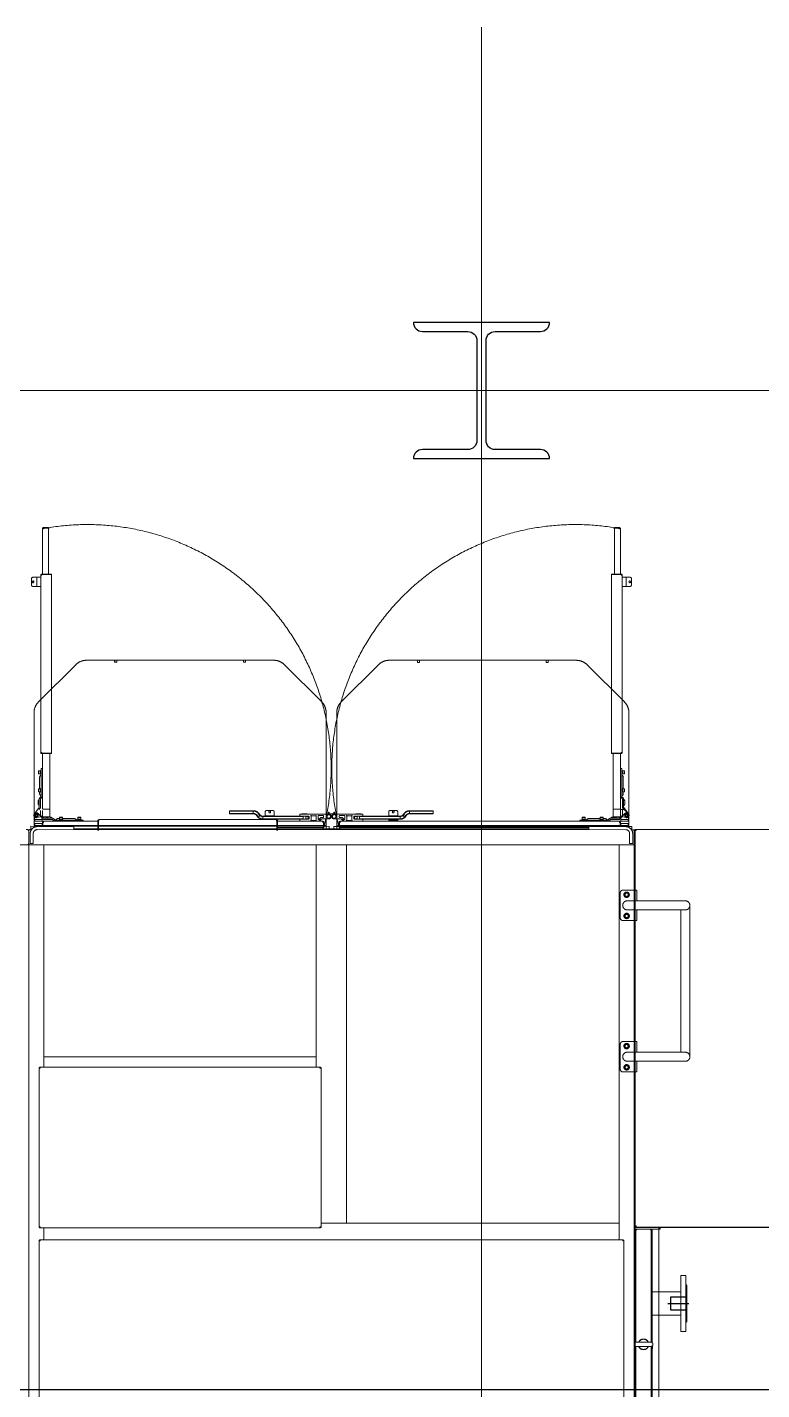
# Model space of a CAD drawing. Extents: x -681219 to -550379, y -242630 to -158199.
# Drawn here: x -576969 to -574543, y -207717 to -203217 of the extents above; entities that cross this region are included whole.
import ezdxf
from ezdxf.lldxf.tags import DXFTag

# ---------------------------------------------------------------- set-up
doc = ezdxf.new("R2010")
doc.units = 0
doc.header["$LTSCALE"] = 1000
doc.linetypes.add('DASHED2', pattern=[9.525, 6.35, -3.175])
doc.layers.get('0').update_dxf_attribs({"linetype": 'CONTINUOUS'})
for name, color, linetype in [('center', 253, 'CENTER2'), ('GY_Bj_Hatch', 9, 'CONTINUOUS'), ('interface', 251, 'DASHED2')]:
    doc.layers.add(name, color=color, linetype=linetype)
for name, color, linetype, lineweight in [('famsun', 7, 'CONTINUOUS', 0), ('future', 4, 'DASHED2', 0), ('轴网_轴线', 1, 'CENTER2', 0)]:
    doc.layers.add(name, color=color, linetype=linetype, lineweight=lineweight)
tags = doc.linetypes.add('CENTER2', pattern=[28.575, 19.05, -3.175, 3.175, -3.175]).pattern_tags.tags
tags[10:11] = [DXFTag(74, 4), DXFTag(75, 0), DXFTag(340, '0'), DXFTag(46, 0.0), DXFTag(50, 0.0), DXFTag(44, 0.0), DXFTag(45, 0.0)]
tags[8:9] = [DXFTag(74, 4), DXFTag(75, 0), DXFTag(340, '0'), DXFTag(46, 0.0), DXFTag(50, 0.0), DXFTag(44, 0.0), DXFTag(45, 0.0)]
tags[6:7] = [DXFTag(74, 4), DXFTag(75, 0), DXFTag(340, '0'), DXFTag(46, 0.0), DXFTag(50, 0.0), DXFTag(44, 0.0), DXFTag(45, 0.0)]
tags[4:5] = [DXFTag(74, 4), DXFTag(75, 0), DXFTag(340, '0'), DXFTag(46, 0.0), DXFTag(50, 0.0), DXFTag(44, 0.0), DXFTag(45, 0.0)]

# ---------------------------------------------------------------- blocks, each defined once
blk = doc.blocks.new('轴网8FA15DC97FB90233')
at = {"layer": 'GY_Bj_Hatch', "color": 255}
blk.add_lwpolyline([(19775, 22725), (20225, 22725, -0.414214), (20195, 22695), (20045, 22695, 0.414214), (20015, 22665), (20015, 22335, 0.414214), (20045, 22305), (20195, 22305, -0.414214), (20225, 22275), (19775, 22275, -0.414214), (19805, 22305), (19955, 22305, 0.414214), (19985, 22335), (19985, 22665, 0.414214), (19955, 22695), (19805, 22695, -0.414214)], format="xyb", close=True, dxfattribs=at)
at = {"layer": '轴网_轴线'}
for p, q in [((20000, -1200), (20000, 23700)), ((-1200, 22500), (44200, 22500))]:
    blk.add_line(p, q, dxfattribs=at)
blk = doc.blocks.new('GZDH002B0002XY_A_GZDH2200×2-8_V_1', base_point=(8943.5, 57016.5))
at = {"color": 0, "linetype": 'ByBlock', "lineweight": -2}
for p, q in [((15930, 59288), (16052.7, 59410.7)), ((16088.6, 59425.5), (16181.4, 59425.5)), ((16181.4, 59418.8), (16181.4, 59425.5)), ((16188.5, 59418.8), (16181.4, 59418.8)), ((16188.1, 59425.5), (16181.8, 59425.5)), ((16181.8, 59425.5), (16181.8, 59418.8)), ((16188.1, 59425.5), (16188.1, 59418.8)), ((16188.5, 59425.5), (16188.5, 59418.8)), ((16188.5, 59425.5), (16606.8, 59425.5)), ((16606.8, 59418.8), (16606.8, 59425.5)), ((16613.9, 59418.8), (16606.8, 59418.8)), ((16607.2, 59425.5), (16607.2, 59418.8)), ((16613.6, 59425.5), (16607.2, 59425.5)), ((16613.6, 59425.5), (16613.6, 59418.8)), ((16613.9, 59425.5), (16706.7, 59425.5)), ((16613.9, 59425.5), (16613.9, 59418.8)), ((16742.6, 59410.6), (16865.3, 59288)), ((16930, 59288), (17052.7, 59410.6)), ((17088.6, 59425.5), (17181.4, 59425.5)), ((17181.4, 59418.7), (17181.4, 59425.5)), ((17188.5, 59418.7), (17181.4, 59418.7)), ((17188.1, 59425.5), (17181.8, 59425.5)), ((17181.8, 59425.5), (17181.8, 59418.7)), ((17188.1, 59425.5), (17188.1, 59418.7)), ((17188.5, 59425.5), (17188.5, 59418.7)), ((17188.5, 59425.5), (17606.8, 59425.4)), ((17606.8, 59418.7), (17606.8, 59425.4)), ((17613.9, 59418.7), (17606.8, 59418.7)), ((17607.2, 59425.4), (17607.2, 59418.7)), ((17613.6, 59425.4), (17607.2, 59425.4)), ((17613.6, 59425.4), (17613.6, 59418.7)), ((17613.9, 59425.4), (17706.7, 59425.4)), ((17613.9, 59425.4), (17613.9, 59418.7)), ((17742.6, 59410.5), (17865.3, 59287.9)), ((15915.1, 58879.4), (15915.1, 59252.1)), ((16880.1, 59252), (16880.1, 58879.4)), ((16915.1, 58879.4), (16915.1, 59252)), ((17880.1, 59252), (17880.1, 58879.3)), ((15917.6, 58899.6), (15914.8, 58911.8)), ((15920.9, 58916.6), (15919.1, 58913.6)), ((15919.1, 58913.6), (15920.9, 58910.6)), ((15924.3, 58916.6), (15920.9, 58916.6)), ((15926.1, 58913.6), (15924.3, 58916.6)), ((15924.3, 58910.6), (15926.1, 58913.6)), ((15948.1, 58904), (15927.5, 58919.9)), ((15928.3, 58919.2), (15938.8, 58908.5)), ((16562.1, 58928.6), (16561.1, 58927.6)), ((16639.5, 58927.6), (16561.1, 58927.6)), ((16561.1, 58919.6), (16561.1, 58927.6)), ((16562.1, 58918.6), (16561.1, 58919.6)), ((16561.1, 58919.6), (16639.5, 58919.6)), ((16562.1, 58928.6), (16639.5, 58928.6)), ((16639.5, 58918.6), (16562.1, 58918.6)), ((16639.5, 58919.6), (16639.5, 58927.6)), ((16651.6, 58912.6), (16650.8, 58912.1)), ((16655.1, 58906.7), (16650.8, 58912.1)), ((16651.6, 58912.6), (16658.6, 58916.6)), ((16651.6, 58912.6), (16655.8, 58907.4)), ((16661.2, 58913.3), (16655.8, 58907.4)), ((16661.2, 58913.3), (16658.6, 58916.6)), ((16659.4, 58917.1), (16661.9, 58914)), ((16678.6, 58910.6), (16678.6, 58924.6)), ((16708.6, 58911.6), (16678.6, 58911.6)), ((16703.6, 58929.6), (16683.6, 58929.6)), ((16708.6, 58910.6), (16708.6, 58924.6)), ((16793.6, 58911.6), (16793.6, 58917.1)), ((16794.1, 58917.6), (16888.6, 58917.6)), ((16799.7, 58918.6), (16799.7, 58918.1)), ((16817.6, 58918.6), (16799.7, 58918.6)), ((16799.7, 58918.1), (16800.2, 58917.6)), ((16817.6, 58918.1), (16799.7, 58918.1)), ((16817, 58917.6), (16817.6, 58918.1)), ((16817.6, 58918.1), (16817.6, 58918.6)), ((16829.6, 58912.6), (16829.6, 58911.6)), ((16831.1, 58913.1), (16830.1, 58913.1)), ((16830.6, 58912.1), (16846.6, 58912.1)), ((16830.6, 58896.1), (16830.6, 58912.1)), ((16847.1, 58913.1), (16846.1, 58913.1)), ((16846.6, 58912.1), (16846.6, 58896.1)), ((16847.6, 58911.6), (16847.6, 58912.6)), ((16853.6, 58911.6), (16853.6, 58900.1)), ((16870.6, 58912.6), (16854.6, 58912.6)), ((16871.6, 58907.6), (16871.6, 58911.6)), ((16910.6, 58918.1), (16884.6, 58918.1)), ((16887.5, 58919.6), (16887.5, 58922.6)), ((16887.5, 58918.1), (16887.5, 58919.5)), ((16889.7, 58919.6), (16889.7, 58922.6)), ((16889.7, 58919.5), (16889.7, 58919.6)), ((16889.7, 58919.5), (16889.7, 58918.1)), ((16905.5, 58919.6), (16905.5, 58922.6)), ((16905.5, 58919.6), (16905.5, 58919.5)), ((16905.5, 58918.1), (16905.5, 58919.5)), ((16906.6, 58917.6), (17001.1, 58917.6)), ((16907.7, 58919.6), (16907.7, 58922.6)), ((16907.7, 58919.5), (16907.7, 58919.6)), ((16907.7, 58919.5), (16907.7, 58918.1)), ((16923.6, 58911.6), (16923.6, 58907.6)), ((16940.6, 58912.6), (16924.6, 58912.6)), ((16941.6, 58900.1), (16941.6, 58911.6)), ((16947.6, 58911.6), (16947.6, 58912.6)), ((16948.1, 58913.1), (16949.1, 58913.1)), ((16964.6, 58912.1), (16948.6, 58912.1)), ((16948.6, 58912.1), (16948.6, 58896.1)), ((16964.1, 58913.1), (16965.1, 58913.1)), ((16964.6, 58896.1), (16964.6, 58912.1)), ((16965.6, 58912.6), (16965.6, 58911.6)), ((16995.6, 58918.6), (16977.7, 58918.6)), ((16977.7, 58918.6), (16977.7, 58918.1)), ((16977.7, 58918.1), (16978.2, 58917.6)), ((16995.6, 58918.1), (16977.7, 58918.1)), ((16995, 58917.6), (16995.6, 58918.1)), ((16995.6, 58918.1), (16995.6, 58918.6)), ((17001.6, 58917.1), (17001.6, 58911.6)), ((17086.6, 58910.6), (17086.6, 58924.6)), ((17116.6, 58911.6), (17086.6, 58911.6)), ((17111.6, 58929.6), (17091.6, 58929.6)), ((17116.6, 58910.6), (17116.6, 58924.6)), ((17133.3, 58914), (17135.8, 58917.1)), ((17133.3, 58914), (17134, 58913.3)), ((17136.7, 58916.6), (17134, 58913.3)), ((17134, 58913.3), (17139.4, 58907.4)), ((17143.6, 58912.6), (17136.7, 58916.6)), ((17139.4, 58907.4), (17143.6, 58912.6)), ((17144.5, 58912.1), (17140.1, 58906.7)), ((17144.5, 58912.1), (17143.6, 58912.6)), ((17155.7, 58928.6), (17233.1, 58928.6)), ((17155.7, 58919.6), (17155.7, 58927.6)), ((17234.1, 58927.6), (17155.7, 58927.6)), ((17155.7, 58919.6), (17234.1, 58919.6)), ((17233.1, 58918.6), (17155.7, 58918.6)), ((17233.1, 58928.6), (17234.1, 58927.6)), ((17233.1, 58918.6), (17234.1, 58919.6)), ((17234.1, 58927.6), (17234.1, 58919.6)), ((17847.2, 58904), (17867.7, 58919.9)), ((17866.9, 58919.2), (17856.5, 58908.5)), ((17869.1, 58913.6), (17870.9, 58916.6)), ((17869.1, 58913.6), (17870.9, 58910.6)), ((17870.9, 58916.6), (17874.3, 58916.6)), ((17876.1, 58913.6), (17874.3, 58916.6)), ((17876.1, 58913.6), (17874.3, 58910.6)), ((17877.6, 58899.6), (17880.4, 58911.8)), ((15905.1, 58877.1), (16890.1, 58877)), ((15905.1, 58877.1), (15905.1, 58869.1)), ((15905.1, 58869.1), (15909.1, 58869.1)), ((16880.1, 58879.4), (15915.1, 58879.4)), ((15917.6, 58899.6), (15941.6, 58899.6)), ((15917.6, 58893.6), (15917.6, 58899.6)), ((15941.6, 58893.6), (15917.6, 58893.6)), ((15917.6, 58886.1), (15941.6, 58886.1)), ((15917.6, 58874.6), (15917.6, 58886.1)), ((15920.9, 58910.6), (15924.3, 58910.6)), ((15925.6, 58876.1), (16047.1, 58876.1)), ((15945.6, 58900.8), (15941.2, 58904.2)), ((15941.6, 58901.5), (15941.6, 58893.6)), ((15941.6, 58886.1), (15941.6, 58876.1)), ((15942.6, 58876.1), (15942.6, 58890.1)), ((15942.6, 58890.1), (15944.1, 58890.1)), ((15944.1, 58890.1), (15944.1, 58876.1)), ((15946.1, 58890.1), (15944.1, 58890.1)), ((15944.1, 58890.1), (15944.1, 58876.1)), ((15946.1, 58893.6), (16126.1, 58893.6)), ((15946.1, 58890.1), (15946.1, 58893.6)), ((15976.1, 58903.6), (15949.3, 58903.6)), ((15976.1, 58899.6), (15949.3, 58899.6)), ((15981.2, 58895.3), (15977.5, 58899)), ((15984, 58898.2), (15980.4, 58901.8)), ((16077.6, 58897.6), (15985.4, 58897.6)), ((15999.7, 58902.6), (15994.3, 58902.6)), ((16010.7, 58899.2), (15998.7, 58899.2)), ((15998.7, 58899.2), (15998.7, 58897.6)), ((16000.8, 58906.8), (15999.7, 58906.2)), ((16009.7, 58906.2), (15999.7, 58906.2)), ((15999.7, 58906.2), (15999.7, 58900.8)), ((16009.7, 58900.8), (15999.7, 58900.8)), ((16000.1, 58900.8), (16000.1, 58900.6)), ((16008.7, 58906.8), (16000.8, 58906.8)), ((16009.7, 58906.2), (16008.7, 58906.8)), ((16009.4, 58899.2), (16009.4, 58900.8)), ((16009.7, 58900.8), (16009.7, 58906.2)), ((16047.6, 58902.6), (16009.7, 58902.6)), ((16010.7, 58897.6), (16010.7, 58899.2)), ((16047.1, 58866.1), (16047.1, 58876.1)), ((16047.1, 58869.1), (17748.1, 58869)), ((16058.7, 58899.2), (16058.7, 58897.6)), ((16070.7, 58899.2), (16058.7, 58899.2)), ((16060.8, 58906.8), (16059.7, 58906.2)), ((16069.7, 58906.2), (16059.7, 58906.2)), ((16059.7, 58906.2), (16059.7, 58900.8)), ((16069.7, 58900.8), (16059.7, 58900.8)), ((16060.1, 58900.8), (16060.1, 58900.6)), ((16068.7, 58906.8), (16060.8, 58906.8)), ((16069.7, 58906.2), (16068.7, 58906.8)), ((16069.4, 58899.2), (16069.4, 58900.8)), ((16069.7, 58900.8), (16069.7, 58906.2)), ((16070.7, 58897.6), (16070.7, 58899.2)), ((16077.6, 58897.6), (16077.6, 58893.6)), ((16126.1, 58895.6), (16127.6, 58895.6)), ((16126.1, 58863.1), (16126.1, 58895.6)), ((16126.1, 58863.1), (16126.1, 58895.6)), ((16126.1, 58895.6), (16127.6, 58895.6)), ((16127.6, 58895.6), (16127.6, 58863.1)), ((16127.6, 58863.1), (16127.6, 58895.6)), ((16127.6, 58863.1), (16127.6, 58895.6)), ((16129.6, 58895.6), (16127.6, 58895.6)), ((16129.6, 58895.6), (16127.6, 58895.6)), ((16127.6, 58863.1), (16127.6, 58895.6)), ((16127.6, 58863.1), (16127.6, 58895.6)), ((16127.6, 58893.6), (16127.6, 58893.6)), ((16715.6, 58899.1), (16129.6, 58899.1)), ((16715.6, 58899), (16129.6, 58899.1)), ((16129.6, 58895.6), (16129.6, 58899.1)), ((16129.6, 58895.6), (16129.6, 58899.1)), ((16655.8, 58907.4), (16655.1, 58906.7)), ((16670.7, 58909.6), (16670.7, 58910.6)), ((16670.7, 58910.6), (16804.6, 58910.6)), ((16670.7, 58909.6), (16670.7, 58901.6)), ((16804.6, 58909.6), (16670.7, 58909.6)), ((16670.7, 58901.6), (16804.6, 58901.6)), ((16670.7, 58901.6), (16670.7, 58900.6)), ((16821.6, 58900.6), (16670.7, 58900.6)), ((16678.6, 58899.1), (16678.6, 58900.6)), ((16708.6, 58899.1), (16708.6, 58900.6)), ((16715.6, 58895.6), (16715.6, 58899.1)), ((16715.6, 58897.5), (16715.6, 58899)), ((16715.6, 58895.5), (16715.6, 58899)), ((16715.6, 58897.5), (16715.6, 58895.5)), ((16717.6, 58895.6), (16715.6, 58895.6)), ((16717.6, 58895.5), (16715.6, 58895.5)), ((16717.6, 58863.1), (16717.6, 58895.6)), ((16719.1, 58895.6), (16717.6, 58895.6)), ((16717.6, 58895.6), (16717.6, 58863.1)), ((16719.1, 58895.5), (16717.6, 58895.5)), ((16717.6, 58863), (16717.6, 58895.5)), ((16717.6, 58895.5), (16717.6, 58863)), ((16717.6, 58893.6), (16717.6, 58893.6)), ((16717.6, 58869), (16717.6, 58869)), ((16719.1, 58895.6), (16719.1, 58863.1)), ((16719.1, 58895.5), (16719.1, 58863)), ((16719.1, 58863), (16719.1, 58895.5)), ((16719.1, 58893.6), (16869.1, 58893.6)), ((16719.1, 58873.6), (16871.1, 58873.6)), ((16793.6, 58894.1), (16793.6, 58900.1)), ((16821.6, 58911.1), (16794.1, 58911.1)), ((16804.6, 58911.1), (16804.6, 58900.6)), ((16812.6, 58900.6), (16812.6, 58911.1)), ((16812.6, 58910.6), (16820.1, 58910.6)), ((16821.1, 58909.6), (16812.6, 58909.6)), ((16812.6, 58901.6), (16821.1, 58901.6)), ((16821.1, 58909.6), (16820.1, 58910.6)), ((16821.1, 58901.6), (16820.1, 58900.6)), ((16821.1, 58909.6), (16821.1, 58901.6)), ((16823.6, 58902.6), (16823.6, 58909.1)), ((16829.6, 58896.6), (16829.6, 58895.6)), ((16830.1, 58895.1), (16831.1, 58895.1)), ((16846.6, 58896.1), (16830.6, 58896.1)), ((16846.1, 58895.1), (16847.1, 58895.1)), ((16847.6, 58895.6), (16847.6, 58896.6)), ((16855.3, 58899.4), (16862.3, 58906.3)), ((16862.6, 58905.9), (16855.7, 58899)), ((16855.9, 58893.6), (16862.8, 58900.5)), ((16863.1, 58900.1), (16856.6, 58893.6)), ((16863, 58906.6), (16870.6, 58906.6)), ((16888.6, 58901.6), (16866.7, 58901.6)), ((16870.3, 58871.6), (16868.4, 58869.1)), ((16869.1, 58890.1), (16869.1, 58893.6)), ((16871.1, 58890.1), (16869.1, 58890.1)), ((16872.6, 58890.1), (16871.1, 58890.1)), ((16871.1, 58890.1), (16871.1, 58873.6)), ((16871.1, 58873.6), (16871.1, 58890.1)), ((16872.6, 58873.6), (16871.1, 58873.6)), ((16872.6, 58890.1), (16872.6, 58873.6)), ((16879.6, 58869.1), (16879.6, 58901.6)), ((16885.1, 58869), (16885.1, 58866)), ((16890.1, 58877), (16890.1, 58869)), ((16905.1, 58877), (17890.1, 58877)), ((16905.1, 58877), (16905.1, 58869)), ((16928.5, 58901.6), (16906.6, 58901.6)), ((16910.1, 58869), (16910.1, 58866)), ((17766.6, 58879.3), (16915.1, 58879.4)), ((16915.6, 58869.1), (16915.6, 58901.6)), ((16922.6, 58873.6), (16922.6, 58890.1)), ((16922.6, 58890.1), (16924.1, 58890.1)), ((16922.6, 58873.6), (16923.6, 58873.6)), ((16923.6, 58886.6), (16923.6, 58874)), ((16924.1, 58888.5), (16924.1, 58890.1)), ((16926.1, 58890.1), (16924.1, 58890.1)), ((16924.1, 58890.1), (16924.1, 58873.6)), ((16924.1, 58873.6), (17748.1, 58873.6)), ((16924.4, 58871.6), (16926.4, 58869.1)), ((16924.6, 58906.6), (16932.3, 58906.6)), ((16926.1, 58893.6), (17849.1, 58893.6)), ((16926.1, 58890.1), (16926.1, 58893.6)), ((16938.6, 58893.6), (16932.1, 58900.1)), ((16932.4, 58900.5), (16939.3, 58893.6)), ((16939.6, 58899), (16932.6, 58905.9)), ((16933, 58906.3), (16939.9, 58899.4)), ((16947.6, 58895.6), (16947.6, 58896.6)), ((16949.1, 58895.1), (16948.1, 58895.1)), ((16948.6, 58896.1), (16964.6, 58896.1)), ((16965.1, 58895.1), (16964.1, 58895.1)), ((16965.6, 58896.6), (16965.6, 58895.6)), ((16971.6, 58909.1), (16971.6, 58902.6)), ((17001.1, 58911.1), (16973.6, 58911.1)), ((16973.6, 58900.6), (17124.5, 58900.6)), ((16974.1, 58909.6), (16975.1, 58910.6)), ((16974.1, 58901.6), (16974.1, 58909.6)), ((16982.6, 58909.6), (16974.1, 58909.6)), ((16974.1, 58901.6), (16975.1, 58900.6)), ((16974.1, 58901.6), (16982.6, 58901.6)), ((16975.1, 58910.6), (16982.6, 58910.6)), ((16982.6, 58911.1), (16982.6, 58900.6)), ((16990.6, 58900.6), (16990.6, 58911.1)), ((16990.6, 58910.6), (17124.5, 58910.6)), ((17124.5, 58909.6), (16990.6, 58909.6)), ((16990.6, 58901.6), (17124.5, 58901.6)), ((17001.6, 58900.1), (17001.6, 58894.1)), ((17086.6, 58893.6), (17086.6, 58900.6)), ((17086.6, 58896.6), (17116.6, 58896.6)), ((17088, 58897.6), (17115.2, 58897.6)), ((17088, 58897.6), (17088, 58897.3)), ((17088, 58897.3), (17115.2, 58897.3)), ((17088, 58897.3), (17088.8, 58896.6)), ((17098.4, 58896.6), (17099.2, 58897.3)), ((17099.2, 58897.3), (17099.2, 58897.6)), ((17104, 58897.6), (17104, 58897.3)), ((17104, 58897.3), (17104.8, 58896.6)), ((17114.4, 58896.6), (17115.2, 58897.3)), ((17115.2, 58897.3), (17115.2, 58897.6)), ((17116.6, 58900.6), (17116.6, 58893.6)), ((17124.5, 58909.6), (17124.5, 58910.6)), ((17124.5, 58909.6), (17124.5, 58901.6)), ((17124.5, 58900.6), (17124.5, 58901.6)), ((17140.1, 58906.7), (17139.4, 58907.4)), ((17778.6, 58879.3), (17617.1, 58879.3)), ((17717.6, 58893.6), (17717.6, 58897.6)), ((17717.6, 58897.6), (17809.8, 58897.6)), ((17724.5, 58899.2), (17724.5, 58897.6)), ((17736.5, 58899.2), (17724.5, 58899.2)), ((17726.6, 58906.8), (17725.5, 58906.2)), ((17735.5, 58906.2), (17725.5, 58906.2)), ((17725.5, 58906.2), (17725.5, 58900.8)), ((17735.5, 58900.8), (17725.5, 58900.8)), ((17725.9, 58900.8), (17725.9, 58899.2)), ((17734.5, 58906.8), (17726.6, 58906.8)), ((17735.5, 58906.2), (17734.5, 58906.8)), ((17735.2, 58899.2), (17735.2, 58899.4)), ((17735.5, 58900.8), (17735.5, 58906.2)), ((17736.5, 58897.6), (17736.5, 58899.2)), ((17785.5, 58902.6), (17747.7, 58902.6)), ((17869.6, 58876), (17748.1, 58876)), ((17748.1, 58876), (17748.1, 58866)), ((17880.1, 58879.3), (17778.6, 58879.3)), ((17796.5, 58899.2), (17784.5, 58899.2)), ((17784.5, 58899.2), (17784.5, 58897.6)), ((17786.6, 58906.8), (17785.5, 58906.2)), ((17795.5, 58906.2), (17785.5, 58906.2)), ((17785.5, 58906.2), (17785.5, 58900.8)), ((17795.5, 58900.8), (17785.5, 58900.8)), ((17785.9, 58900.8), (17785.9, 58899.2)), ((17794.5, 58906.8), (17786.6, 58906.8)), ((17795.5, 58906.2), (17794.5, 58906.8)), ((17795.2, 58899.2), (17795.2, 58899.4)), ((17795.5, 58900.8), (17795.5, 58906.2)), ((17800.9, 58902.6), (17795.5, 58902.6)), ((17796.5, 58897.6), (17796.5, 58899.2)), ((17811.2, 58898.2), (17814.9, 58901.8)), ((17814, 58895.3), (17817.7, 58899)), ((17819.1, 58903.6), (17845.9, 58903.6)), ((17819.1, 58899.6), (17845.9, 58899.6)), ((17833.9, 58907.6), (17827.3, 58907.6)), ((17849.1, 58890.1), (17849.1, 58893.6)), ((17851.1, 58890.1), (17849.1, 58890.1)), ((17849.6, 58900.8), (17854, 58904.2)), ((17852.6, 58890.1), (17851.1, 58890.1)), ((17851.1, 58890.1), (17851.1, 58876.1)), ((17851.1, 58876.1), (17851.1, 58890.1)), ((17852.6, 58890.1), (17852.6, 58876.1)), ((17853.6, 58893.6), (17853.6, 58901.5)), ((17853.6, 58899.6), (17877.6, 58899.6)), ((17877.6, 58893.6), (17853.6, 58893.6)), ((17853.6, 58886.1), (17877.6, 58886.1)), ((17853.6, 58876.1), (17853.6, 58886.1)), ((17870.9, 58910.6), (17874.3, 58910.6)), ((17877.6, 58899.6), (17877.6, 58893.6)), ((17877.6, 58886.1), (17877.6, 58874.6)), ((17886.1, 58869), (17890.1, 58869)), ((17890.1, 58877), (17890.1, 58869)), ((15888.6, 58866.1), (15894.6, 58866.1)), ((15897.6, 58861.6), (15897.6, 58820.6)), ((15900.6, 58866.1), (15906.6, 58866.1)), ((15902.6, 58820.1), (15902.6, 58853.1)), ((15912.6, 58853.1), (15912.6, 58820.1)), ((15925.6, 58866.1), (17869.6, 58866)), ((16717.6, 58866), (16717.6, 58866)), ((17882.6, 58820), (17882.6, 58853)), ((17888.6, 58866), (17894.6, 58866)), ((17892.6, 58853), (17892.6, 58820)), ((17897.5, 58821), (17897.5, 58862)), ((17897.6, 58820.5), (17897.6, 58861.5)), ((17897.6, 58851), (17900.6, 58851)), ((17900.6, 58851), (17900.6, 58666)), ((17901, 58866.5), (19401, 58866.5)), ((17901, 55166), (17901, 58866.5)), ((17901, 58865), (17902.5, 58865)), ((17904.5, 58863), (17901, 58863)), ((17902.5, 58866.5), (17902.5, 58865)), ((17902.5, 58863), (17902.5, 58865)), ((17902.5, 58865), (17904.5, 58865)), ((17904.5, 58864.5), (17902.5, 58864.5)), ((17904.5, 58866.5), (17904.5, 58863)), ((17897.6, 58816), (13697.6, 58816.3)), ((15897.6, 58816.1), (15897.4, 55216.1)), ((15912.6, 58820.1), (15902.6, 58820.1)), ((15947.6, 58816.1), (15947.6, 58081.7)), ((16847.6, 58816), (16847.6, 58081.6)), ((16947.5, 57566), (16947.6, 58816)), ((17847.6, 58816), (17847.5, 57511.6)), ((17892.6, 58820), (17882.6, 58820)), ((17897.5, 58816.5), (17897.5, 55216.5)), ((17897.6, 58816), (17897.6, 58666)), ((17851.6, 58574), (17851.6, 58658)), ((17859.6, 58666), (17906.6, 58666)), ((17906.6, 58631), (17906.6, 58666)), ((18066.6, 58630.9), (17874.6, 58631)), ((17874.6, 58601), (18066.6, 58600.9)), ((17906.6, 58566), (17906.6, 58601)), ((18051.6, 58600.9), (18051.6, 58130.9)), ((18081.6, 58115.9), (18081.6, 58615.9)), ((17859.6, 58566), (17906.6, 58566)), ((17897.6, 58566), (17897.6, 58166)), ((17900.6, 58566), (17900.6, 58166)), ((17851.6, 58074), (17851.6, 58158)), ((17859.6, 58166), (17906.6, 58166)), ((17906.6, 58131), (17906.6, 58166)), ((15947.6, 58116.1), (16847.6, 58116)), ((18066.6, 58130.9), (17874.6, 58131)), ((15932, 58078.2), (15931.9, 57554)), ((15932, 58078.2), (15932, 58080.2)), ((15932, 58080.2), (15933.5, 58080.2)), ((15932, 58078.2), (15935.5, 58078.2)), ((15933.5, 58081.6), (15935.5, 58081.6)), ((15933.5, 58081.6), (15933.5, 58080.2)), ((15933.5, 58080.2), (15933.9, 58079.8)), ((15933.9, 58079.8), (15933.5, 58080.2)), ((15933.5, 58080.2), (15935.5, 58080.2)), ((15933.5, 58078.2), (15933.5, 58080.2)), ((15933.9, 58079.8), (15935.5, 58078.2)), ((15933.9, 58079.8), (15933.9, 58078.2)), ((15935.5, 58079.8), (15933.9, 58079.8)), ((16859.7, 58081.6), (15935.5, 58081.7)), ((15935.5, 58081.7), (15935.5, 58078.2)), ((16859.7, 58081.6), (16861.6, 58081.6)), ((16859.7, 58078.1), (16859.7, 58081.6)), ((16859.7, 58080.1), (16861.6, 58080.1)), ((16861.2, 58079.7), (16859.7, 58079.7)), ((16861.2, 58079.7), (16859.7, 58078.1)), ((16863.2, 58078.1), (16859.7, 58078.1)), ((16861.2, 58079.7), (16861.6, 58080.1)), ((16861.6, 58080.1), (16861.2, 58079.7)), ((16861.2, 58078.1), (16861.2, 58079.7)), ((16861.6, 58081.6), (16861.6, 58080.1)), ((16863.1, 58080.1), (16861.6, 58080.1)), ((16861.6, 58080.1), (16861.6, 58078.1)), ((16863.1, 58080.1), (16863.1, 58078.1)), ((16863.1, 57553.9), (16863.2, 58078.1)), ((17859.6, 58066), (17906.6, 58066)), ((17874.6, 58101), (18066.6, 58100.9)), ((17897.6, 58066), (17897.4, 55216)), ((17900.6, 58066), (17900.5, 57551)), ((17906.6, 58066), (17906.6, 58101)), ((16863.1, 57566), (17847.5, 57566)), ((15931.9, 57554), (15935.4, 57554)), ((15932, 57552), (15932, 57554)), ((15932, 57552), (15933.5, 57552)), ((15933.5, 57552), (15933.5, 57554)), ((15933.5, 57552), (15933.8, 57552.4)), ((15933.8, 57552.4), (15933.5, 57552)), ((15933.5, 57550.6), (15933.5, 57552)), ((15935.4, 57552), (15933.5, 57552)), ((15935.4, 57550.6), (15933.5, 57550.6)), ((15933.8, 57552.4), (15935.4, 57554)), ((15933.8, 57554), (15933.8, 57552.4)), ((15933.8, 57552.4), (15935.4, 57552.4)), ((15935.4, 57550.5), (15935.4, 57554)), ((15935.4, 57550.5), (16859.6, 57550.4)), ((15947.5, 57550.5), (15947.5, 57511.7)), ((16861.2, 57552.3), (16859.6, 57553.9)), ((16859.6, 57550.4), (16859.6, 57553.9)), ((16863.1, 57553.9), (16859.6, 57553.9)), ((16859.6, 57552.3), (16861.2, 57552.3)), ((16861.6, 57552), (16859.6, 57552)), ((16861.6, 57550.5), (16859.6, 57550.5)), ((16861.2, 57552.3), (16861.2, 57553.9)), ((16861.2, 57552.3), (16861.6, 57552)), ((16861.6, 57552), (16861.2, 57552.3)), ((16861.6, 57553.9), (16861.6, 57552)), ((16861.6, 57550.5), (16861.6, 57552)), ((16863.1, 57552), (16861.6, 57552)), ((16863.1, 57553.9), (16863.1, 57552)), ((17900.5, 57551), (17897.5, 57551)), ((17903.5, 57546), (17897.5, 57546)), ((17900.5, 57546), (17900.5, 57171.7)), ((17901, 57557), (17904.5, 57557)), ((17901, 57555), (17902.5, 57555)), ((17901, 57551.5), (17979, 57551.5)), ((17901, 57546.9), (17983.6, 57546.9)), ((17902.5, 57554.5), (17902.5, 57557)), ((17904.5, 57555), (17902.5, 57555)), ((17902.5, 57553.5), (17902.5, 57555)), ((17902.5, 57554.5), (17902.5, 57554.5)), ((19337.5, 57553.5), (17902.5, 57553.5)), ((17903.5, 57546), (17903.5, 57172.9)), ((17904.5, 57557), (17904.5, 57553.5)), ((17949, 57546), (17908, 57546)), ((17953.5, 57546), (17953.5, 57172.9)), ((17953.5, 57546), (17956.5, 57546)), ((17956.5, 57546), (17956.5, 57171.7)), ((17979, 57551.5), (17979, 56481.5)), ((17981, 57551.5), (19337.5, 57551.5)), ((17981, 57546.9), (17981, 57551.5)), ((17981, 57549.5), (17983.6, 57549.5)), ((17983.6, 57551.5), (17983.6, 57546.9)), ((15931.9, 57508.2), (15931.9, 56524)), ((15931.9, 57508.2), (15935.4, 57508.2)), ((15932, 57510.2), (15933.5, 57510.2)), ((15932, 57508.2), (15932, 57510.2)), ((15933.5, 57511.6), (15935.4, 57511.6)), ((15933.5, 57511.6), (15933.5, 57510.2)), ((15933.5, 57510.2), (15935.4, 57510.2)), ((15933.8, 57509.8), (15933.5, 57510.2)), ((15933.5, 57508.2), (15933.5, 57510.2)), ((15933.5, 57510.2), (15933.8, 57509.8)), ((15935.4, 57509.8), (15933.8, 57509.8)), ((15933.8, 57509.8), (15933.8, 57508.2)), ((15933.8, 57509.8), (15935.4, 57508.2)), ((15935.4, 57511.7), (15935.4, 57508.2)), ((17859.6, 57511.6), (15935.4, 57511.7)), ((17859.6, 57508.1), (17859.6, 57511.6)), ((17859.6, 57511.5), (17861.6, 57511.5)), ((17859.6, 57510), (17861.6, 57510)), ((17861.2, 57509.6), (17859.6, 57509.6)), ((17861.2, 57509.6), (17859.6, 57508.1)), ((17863.1, 57508.1), (17859.6, 57508.1)), ((17861.2, 57509.6), (17861.6, 57510)), ((17861.6, 57510), (17861.2, 57509.6)), ((17861.2, 57508.1), (17861.2, 57509.6)), ((17861.6, 57511.5), (17861.6, 57510)), ((17861.6, 57510), (17861.6, 57508.1)), ((17863.1, 57510), (17861.6, 57510)), ((17863, 56523.9), (17863.1, 57508.1)), ((17863.1, 57510), (17863.1, 57508.1)), ((18051.5, 57208.4), (18051.5, 57393.4)), ((18068.5, 57393.4), (18051.5, 57393.4)), ((18068.5, 57208.4), (18068.5, 57393.4)), ((18051.5, 57339), (17956.5, 57339)), ((18071.5, 57239.9), (18071.5, 57361.9)), ((17956.5, 57262.9), (18051.5, 57262.9)), ((18051.5, 57208.4), (18068.5, 57208.4)), ((17900.5, 57160.2), (17900.5, 56871.7)), ((17903.5, 57159), (17903.5, 56872.9)), ((17952.5, 57173), (17904.5, 57173)), ((17904.5, 57159), (17952.5, 57159)), ((17953.5, 57159), (17953.5, 56872.9)), ((17956.5, 57160.2), (17956.5, 56871.7)), ((17958.5, 57162.3), (17958.5, 57151)), ((17956.5, 57151), (17958.5, 57151))]:
    blk.add_line(p, q, dxfattribs=at)
for centre, radius in [((15922.6, 58913.6), 6.5), ((15922.6, 58913.6), 5.11), ((16693.6, 58924.4), 3), ((16888.6, 58909.6), 6), ((16906.6, 58909.6), 6), ((17101.6, 58924.4), 3), ((17872.6, 58913.6), 6.5), ((17872.6, 58913.6), 5.11), ((17872.6, 58651), 9), ((17872.6, 58651), 6.5), ((17872.6, 58651), 6), ((17872.6, 58651), 5.4), ((17872.6, 58581), 9), ((17872.6, 58581), 6.5), ((17872.6, 58581), 6), ((17872.6, 58581), 5.4), ((17872.6, 58151), 9), ((17872.6, 58151), 6.5), ((17872.6, 58151), 6), ((17872.6, 58151), 5.4), ((17872.6, 58081), 9), ((17872.6, 58081), 6.5), ((17872.6, 58081), 6), ((17872.6, 58081), 5.4)]:
    blk.add_circle(centre, radius, dxfattribs=at)
for centre, radius, start, end in [((16088.6, 59374.7), 50.8, 89.996, 134.996), ((16706.7, 59374.7), 50.8, 44.996, 89.996), ((17088.6, 59374.7), 50.8, 89.996, 134.996), ((17706.7, 59374.6), 50.8, 44.996, 89.996), ((15965.9, 59252.1), 50.8, 134.996, 179.996), ((16829.3, 59252), 50.8, 359.996, 44.996), ((16965.9, 59252), 50.8, 134.996, 179.996), ((17829.3, 59252), 50.8, 359.996, 44.996), ((15922.6, 58913.6), 8, 44.3327, 282.9032), ((16639.5, 58905.6), 23, 29.9999, 89.9908), ((16639.5, 58905.6), 22, 30, 89.9998), ((16639.5, 58905.6), 14, 29.9985, 90.0028), ((16639.5, 58905.6), 13, 30.0011, 89.9766), ((16670.7, 58923.6), 14, 227.3677, 270.0051), ((16670.7, 58923.6), 13, 227.4142, 269.9999), ((16683.6, 58924.6), 5, 90, 180), ((16703.6, 58924.6), 5, 0, 90), ((16794.1, 58917.1), 0.5, 90, 180), ((16794.1, 58911.6), 0.5, 180, 270), ((16830.1, 58912.6), 0.5, 90, 180), ((16830.1, 58911.6), 0.5, 180, 270), ((16831.1, 58912.6), 0.5, 0, 90), ((16832.1, 58912.6), 0.5, 180, 270), ((16845.1, 58912.6), 0.5, 270, 0), ((16846.1, 58912.6), 0.5, 90, 180), ((16847.1, 58912.6), 0.5, 0, 90), ((16847.1, 58911.6), 0.5, 270, 0), ((16854.6, 58911.6), 1, 90, 180), ((16870.6, 58911.6), 1, 0, 90), ((16884.6, 58913.1), 5, 90, 115.8419), ((16888.6, 58922.6), 1.1, 0, 180), ((16888.6, 58909.6), 8, 270, 90), ((16906.6, 58909.6), 8, 90, 270), ((16906.6, 58922.6), 1.1, 0, 180), ((16910.6, 58913.1), 5, 64.1581, 90), ((16924.6, 58911.6), 1, 90, 180), ((16940.6, 58911.6), 1, 0, 90), ((16948.1, 58912.6), 0.5, 90, 180), ((16948.1, 58911.6), 0.5, 180, 270), ((16949.1, 58912.6), 0.5, 0, 90), ((16950.1, 58912.6), 0.5, 180, 270), ((16963.1, 58912.6), 0.5, 270, 0), ((16964.1, 58912.6), 0.5, 90, 180), ((16965.1, 58912.6), 0.5, 0, 90), ((16965.1, 58911.6), 0.5, 270, 0), ((17001.1, 58917.1), 0.5, 0, 90), ((17001.1, 58911.6), 0.5, 270, 0), ((17091.6, 58924.6), 5, 90, 180), ((17111.6, 58924.6), 5, 0, 90), ((17124.5, 58923.6), 13, 270.0001, 312.5857), ((17124.5, 58923.6), 14, 269.981, 312.6244), ((17155.7, 58905.6), 23, 90, 150), ((17155.7, 58905.6), 22, 89.9875, 149.9907), ((17155.7, 58905.6), 14, 89.9978, 150.0042), ((17155.7, 58905.6), 13, 90.0053, 149.9978), ((17872.6, 58913.6), 8, 257.0968, 135.6673), ((15925.6, 58853.1), 23, 89.996, 179.996), ((15931.6, 58901.5), 10, 0, 44.3327), ((15946.1, 58890.1), 3.5, 90, 180), ((15946.1, 58890.1), 2, 90, 180), ((15949.3, 58905.6), 6, 232.2731, 270), ((15949.3, 58905.6), 2, 232.2731, 270), ((15953.6, 58904.1), 0.5, 270, 324.6235), ((15961.4, 58898.6), 9, 90, 144.6235), ((15967.9, 58898.6), 9, 35.3765, 90), ((15975.6, 58904.1), 0.5, 215.3765, 270), ((15976.1, 58897.6), 6, 45, 90), ((15976.1, 58897.6), 2, 45, 90), ((15985.4, 58899.6), 6, 225, 270), ((15985.4, 58899.6), 2, 225, 270), ((15985.9, 58898.1), 0.5, 270, 331.7263), ((15994.3, 58893.6), 9, 90, 151.7263), ((16004.7, 58899.4), 4.65, 162.9207, 182.8884), ((16004.7, 58900.6), 4.65, 177.1116, 197.0793), ((16047.6, 58893.6), 9, 28.2737, 90), ((16055.9, 58898.1), 0.5, 208.2737, 270), ((16064.7, 58899.4), 4.65, 162.9207, 182.8884), ((16064.7, 58900.6), 4.65, 177.1116, 197.0793), ((16129.6, 58895.6), 3.5, 89.996, 179.996), ((16129.6, 58895.6), 3.5, 90, 180), ((16129.6, 58895.6), 2, 89.996, 179.996), ((16129.6, 58895.6), 2, 89.996, 179.996), ((16129.6, 58895.6), 2, 90, 180), ((16670.7, 58923.6), 23, 227.4005, 270.012), ((16670.7, 58923.6), 22, 227.3819, 270), ((16715.6, 58895.6), 3.5, 0, 90), ((16715.6, 58895.5), 3.5, 359.996, 89.996), ((16715.6, 58895.5), 3.5, 359.996, 89.996), ((16715.6, 58895.6), 2, 0, 90), ((16715.6, 58895.5), 2, 359.996, 89.996), ((16794.1, 58900.1), 0.5, 90, 180), ((16794.1, 58894.1), 0.5, 180, 270), ((16821.6, 58909.1), 2, 0, 90), ((16821.6, 58902.6), 2, 270, 0), ((16830.1, 58896.6), 0.5, 90, 180), ((16830.1, 58895.6), 0.5, 180, 270), ((16830.1, 58910.6), 0.5, 0, 90), ((16830.1, 58897.6), 0.5, 270, 0), ((16831.1, 58895.6), 0.5, 270, 0), ((16832.1, 58895.6), 0.5, 90, 180), ((16845.1, 58895.6), 0.5, 0, 90), ((16846.1, 58895.6), 0.5, 180, 270), ((16847.1, 58910.6), 0.5, 90, 180), ((16847.1, 58897.6), 0.5, 180, 270), ((16847.1, 58896.6), 0.5, 0, 90), ((16847.1, 58895.6), 0.5, 270, 0), ((16854.6, 58900.1), 1, 180, 315), ((16863, 58905.6), 1, 90, 135), ((16866.7, 58896.6), 5, 90, 135), ((16869.1, 58890.1), 3.5, 0, 90), ((16869.1, 58890.1), 2, 0, 90), ((16867.1, 58874), 4, 322.7462, 0), ((16870.6, 58907.6), 1, 270, 0), ((16926.1, 58890.1), 3.5, 90, 180), ((16924.6, 58907.6), 1, 180, 270), ((16927.6, 58886.6), 4, 150.9859, 180), ((16927.6, 58874), 4, 180, 217.2538), ((16926.1, 58890.1), 2, 90, 180), ((16928.5, 58896.6), 5, 45, 90), ((16932.3, 58905.6), 1, 45, 90), ((16940.6, 58900.1), 1, 225, 0), ((16948.1, 58896.6), 0.5, 90, 180), ((16948.1, 58895.6), 0.5, 180, 270), ((16948.1, 58910.6), 0.5, 0, 90), ((16948.1, 58897.6), 0.5, 270, 0), ((16949.1, 58895.6), 0.5, 270, 0), ((16950.1, 58895.6), 0.5, 90, 180), ((16963.1, 58895.6), 0.5, 0, 90), ((16964.1, 58895.6), 0.5, 180, 270), ((16965.1, 58910.6), 0.5, 90, 180), ((16965.1, 58897.6), 0.5, 180, 270), ((16965.1, 58896.6), 0.5, 0, 90), ((16965.1, 58895.6), 0.5, 270, 0), ((16973.6, 58909.1), 2, 90, 180), ((16973.6, 58902.6), 2, 180, 270), ((17001.1, 58900.1), 0.5, 0, 90), ((17001.1, 58894.1), 0.5, 270, 0), ((17124.5, 58923.6), 22, 270.0002, 312.6176), ((17124.5, 58923.6), 23, 269.988, 312.6107), ((17730.5, 58900.6), 4.65, 342.9207, 2.8884), ((17730.5, 58899.4), 4.65, 357.1116, 17.0793), ((17739.3, 58898.1), 0.5, 270, 331.7263), ((17747.7, 58893.6), 9, 90, 151.7263), ((17790.5, 58900.6), 4.65, 342.9207, 2.8884), ((17790.5, 58899.4), 4.65, 357.1116, 17.0793), ((17800.9, 58893.6), 9, 28.2737, 90), ((17809.3, 58898.1), 0.5, 208.2737, 270), ((17809.8, 58899.6), 2, 270, 315), ((17809.8, 58899.6), 6, 270, 315), ((17819.1, 58897.6), 6, 90, 135), ((17819.1, 58897.6), 2, 90, 135), ((17819.6, 58904.1), 0.5, 270, 324.6235), ((17827.3, 58898.6), 9, 90, 144.6235), ((17833.9, 58898.6), 9, 35.3765, 90), ((17845.9, 58905.6), 2, 270, 307.7269), ((17845.9, 58905.6), 6, 270, 307.7269), ((17849.1, 58890.1), 3.5, 0, 90), ((17849.1, 58890.1), 2, 0, 90), ((17863.6, 58901.5), 10, 135.6673, 180), ((17869.6, 58853), 23, 359.996, 89.996), ((15893.1, 58861.6), 4.5, 359.996, 89.996), ((15902.1, 58861.6), 4.5, 89.996, 179.996), ((15925.6, 58853.1), 13, 89.996, 179.996), ((17869.6, 58853), 13, 359.996, 89.996), ((17893.1, 58861.5), 4.5, 359.996, 89.996), ((17902, 58862), 4.5, 102.8396, 180), ((15893.1, 58820.6), 4.5, 269.996, 359.996), ((15902.1, 58820.6), 4.5, 179.996, 269.996), ((17893.1, 58820.5), 4.5, 269.996, 359.996), ((17902, 58821), 4.5, 180, 257.1604), ((17859.6, 58658), 8, 89.996, 179.996), ((17874.6, 58616), 15, 89.996, 269.996), ((18066.6, 58615.9), 15, 269.996, 89.996), ((17859.6, 58574), 8, 179.996, 269.996), ((17859.6, 58158), 8, 89.996, 179.996), ((17874.6, 58116), 15, 89.996, 269.996), ((18066.6, 58115.9), 15, 269.996, 89.996), ((17859.6, 58074), 8, 179.996, 269.996), ((17908, 57541.5), 4.5, 89.996, 179.996), ((17949, 57541.5), 4.5, 359.996, 89.996), ((18071.5, 57364.9), 3, 179.996, 269.996), ((18071.5, 57236.9), 3, 89.996, 179.996), ((17904.5, 57166), 7, 89.996, 269.996), ((17928.5, 57166), 17.6, 23.4321, 156.5598), ((17928.5, 57166), 17.6, 203.4321, 336.5598), ((17928.5, 57166), 16.9, 24.3665, 155.6254), ((17928.5, 57166), 17, 204.3665, 335.6254), ((17952.5, 57166), 7, 269.996, 89.996)]:
    blk.add_arc(centre, radius, start, end, dxfattribs=at)
for centre, major_axis, start_param, end_param in [((15894.6, 58860.1), (0, 6), 4.712389, 6.283185), ((15894.6, 58822.1), (0, 6), 3.141593, 4.712389), ((15900.6, 58860.1), (0, -6), 3.141593, 4.712389), ((15900.6, 58822.1), (0, -6), 4.712389, 6.283185), ((17894.6, 58860), (0, 6), 4.712389, 6.283185), ((17894.6, 58822), (0, 6), 3.141593, 4.712389)]:
    blk.add_ellipse(centre, major_axis=major_axis, ratio=0.5, start_param=start_param, end_param=end_param, dxfattribs=at)
for points, knots in [([(16887.5, 58919.6), (16887.5, 58919.6), (16887.5, 58919.5), (16887.5, 58919.5), (16887.5, 58919.5), (16887.5, 58919.5)], [0, 0, 0, 0, 0.5, 0.5, 1, 1, 1, 1]), ([(16889.7, 58919.5), (16889.7, 58919.3), (16889.6, 58919.1), (16889.2, 58918.8), (16888.9, 58918.7), (16888.3, 58918.7), (16888, 58918.8), (16887.6, 58919.1), (16887.5, 58919.3), (16887.5, 58919.5)], [0, 0, 0, 0, 0.25, 0.25, 0.5, 0.5, 0.75, 0.75, 1, 1, 1, 1]), ([(16907.7, 58919.5), (16907.7, 58919.3), (16907.6, 58919.1), (16907.2, 58918.8), (16906.9, 58918.7), (16906.3, 58918.7), (16906, 58918.8), (16905.6, 58919.1), (16905.5, 58919.3), (16905.5, 58919.5)], [0, 0, 0, 0, 0.25, 0.25, 0.5, 0.5, 0.75, 0.75, 1, 1, 1, 1])]:
    blk.add_open_spline(points, degree=3, knots=knots, dxfattribs=at)
at = {"layer": 'center', "ltscale": 0.28422}
blk.add_line((18008.5, 57300.9), (18078.5, 57300.9), dxfattribs=at)
at = {"layer": 'center', "ltscale": 99.117162}
blk.add_line((6904.1, 57016.5), (21065.5, 57016.5), dxfattribs=at)
at = {"layer": 'interface', "lineweight": -2, "ltscale": 9.675166}
for p, q in [((15946.1, 59860.1), (15942.6, 59860.1)), ((15942.6, 59710.1), (15942.6, 59860.1)), ((15946.1, 59863.6), (15962.6, 59863.6)), ((15946.1, 59863.6), (15946.1, 59862.1)), ((15962.6, 59862.1), (15946.1, 59862.1)), ((15946.1, 59862.1), (15946.1, 59860.1)), ((15946.1, 59862.1), (15962.6, 59862.1)), ((15962.6, 59863.6), (15962.6, 59862.1)), ((15962.6, 59710.1), (15962.6, 59862.1)), ((17849.1, 59863.6), (17832.6, 59863.6)), ((17832.6, 59863.6), (17832.6, 59862.1)), ((17832.6, 59710.1), (17832.6, 59862.1)), ((17832.6, 59862.1), (17849.1, 59862.1)), ((17849.1, 59862.1), (17832.6, 59862.1)), ((17849.1, 59863.6), (17849.1, 59862.1)), ((17849.1, 59862.1), (17849.1, 59860.1)), ((17849.1, 59860.1), (17852.6, 59860.1)), ((17852.6, 59710.1), (17852.6, 59860.1)), ((17854.6, 59710.1), (17822.1, 59710.1)), ((17822.1, 59117.1), (17822.1, 59710.1)), ((17854.6, 59710.1), (17822.1, 59710.1)), ((17822.1, 59710.1), (17854.6, 59710.1)), ((17822.1, 59708.6), (17854.6, 59708.6)), ((17854.6, 59708.6), (17822.1, 59708.6)), ((17822.1, 59708.6), (17854.6, 59708.6)), ((17854.6, 59708.6), (17822.1, 59708.6)), ((17852.6, 59708.6), (17852.6, 59708.6)), ((17854.6, 59710.1), (17854.6, 59708.6)), ((17854.6, 59710.1), (17854.6, 59708.6)), ((17854.6, 59708.6), (17854.6, 59706.6)), ((17854.6, 59708.6), (17854.6, 59706.6)), ((17854.6, 59706.6), (17858.1, 59706.6)), ((17856.6, 59706.6), (17854.6, 59706.6)), ((17854.6, 59706.6), (17858.1, 59706.6)), ((17856.6, 59706.6), (17858.1, 59706.6)), ((17858.1, 59706.6), (17858.1, 59120.6)), ((17858.1, 59706.6), (17858.1, 59120.6)), ((17858.1, 59699.6), (17883.6, 59699.6)), ((17870.6, 59699.6), (17870.6, 59669.6)), ((17888.6, 59694.6), (17888.6, 59674.6)), ((17858.1, 59669.6), (17883.6, 59669.6))]:
    blk.add_line(p, q, dxfattribs=at)
at = {"layer": 'interface', "lineweight": -2, "ltscale": 4.150481}
for p, q in [((15906.6, 59694.6), (15906.6, 59674.6)), ((15937.1, 59699.6), (15911.6, 59699.6)), ((15924.6, 59699.6), (15924.6, 59669.6)), ((15937.1, 59706.6), (15937.1, 59120.6)), ((15937.2, 59706.6), (15937.1, 59120.6)), ((15940.6, 59706.6), (15937.1, 59706.6)), ((15940.7, 59706.6), (15937.2, 59706.6)), ((15938.7, 59706.6), (15937.2, 59706.6)), ((15938.7, 59706.6), (15940.7, 59706.6)), ((15940.6, 59710.1), (15973.1, 59710.1)), ((15940.6, 59710.1), (15940.6, 59708.6)), ((15940.6, 59708.6), (15973.1, 59708.6)), ((15973.1, 59708.6), (15940.6, 59708.6)), ((15940.6, 59708.6), (15940.6, 59706.6)), ((15940.7, 59710.1), (15940.7, 59708.6)), ((15973.2, 59710.1), (15940.7, 59710.1)), ((15940.7, 59710.1), (15973.2, 59710.1)), ((15940.7, 59708.6), (15973.2, 59708.6)), ((15973.2, 59708.6), (15940.7, 59708.6)), ((15940.7, 59708.6), (15940.7, 59706.6)), ((15942.6, 59708.6), (15942.6, 59708.6)), ((15973.1, 59117.1), (15973.1, 59710.1)), ((15911.6, 59669.6), (15937.1, 59669.6)), ((15940.6, 59120.6), (15937.1, 59120.6)), ((15940.6, 59120.6), (15937.1, 59120.6)), ((15940.6, 59120.6), (15940.6, 59118.6)), ((15940.6, 59120.6), (15940.6, 59118.6)), ((15973.1, 59118.6), (15940.6, 59118.6)), ((15940.6, 59118.6), (15973.1, 59118.6)), ((15940.6, 59117.1), (15940.6, 59118.6)), ((15973.1, 59118.6), (15940.6, 59118.6)), ((15973.1, 59118.6), (15940.6, 59118.6)), ((15973.1, 59118.6), (15940.6, 59118.6)), ((15940.6, 59117.1), (15940.6, 59118.6)), ((15973.1, 59117.1), (15940.6, 59117.1)), ((15973.1, 59117.1), (15940.6, 59117.1)), ((15942.6, 59118.6), (15942.6, 59118.6)), ((15942.6, 58937.1), (15942.6, 59117.1)), ((15967.1, 59117.1), (15967.1, 59038.1)), ((17822.1, 59118.6), (17854.6, 59118.6)), ((17854.6, 59118.6), (17822.1, 59118.6)), ((17822.1, 59118.6), (17854.6, 59118.6)), ((17822.1, 59118.6), (17854.6, 59118.6)), ((17822.1, 59118.6), (17854.6, 59118.6)), ((17822.1, 59117.1), (17854.6, 59117.1)), ((17822.1, 59117.1), (17854.6, 59117.1)), ((17828.1, 59117.1), (17828.1, 59038.1)), ((17852.6, 59118.6), (17852.6, 59118.6)), ((17852.6, 58937.1), (17852.6, 59117.1)), ((17854.6, 59120.6), (17858.1, 59120.6)), ((17854.6, 59120.6), (17854.6, 59118.6)), ((17854.6, 59120.6), (17858.1, 59120.6)), ((17854.6, 59120.6), (17854.6, 59118.6)), ((17854.6, 59117.1), (17854.6, 59118.6)), ((17854.6, 59117.1), (17854.6, 59118.6)), ((15930, 59060.7), (15929.4, 59059.6)), ((15929.4, 59059.6), (15929.4, 59051.7)), ((15929.4, 59051.7), (15930, 59050.7)), ((15930, 59060.7), (15930, 59050.7)), ((15935.4, 59060.7), (15930, 59060.7)), ((15930, 59050.7), (15935.4, 59050.7)), ((15935.4, 59060.7), (15935.4, 59050.7)), ((15937, 59060.3), (15935.4, 59060.3)), ((15935.4, 59051), (15935.6, 59051)), ((15938.6, 59061.7), (15937, 59061.7)), ((15937, 59061.7), (15937, 59049.7)), ((15937, 59049.7), (15938.6, 59049.7)), ((15938.6, 59068.6), (15938.6, 58976.4)), ((15938.6, 59068.6), (15942.6, 59068.6)), ((17856.6, 59068.6), (17852.6, 59068.6)), ((17856.6, 59068.6), (17856.6, 58976.4)), ((17856.6, 59061.7), (17858.2, 59061.7)), ((17858.2, 59049.7), (17856.6, 59049.7)), ((17858.2, 59061.7), (17858.2, 59049.7)), ((17858.2, 59060.3), (17859.8, 59060.3)), ((17859.8, 59051), (17859.6, 59051)), ((17859.8, 59060.7), (17865.2, 59060.7)), ((17859.8, 59060.7), (17859.8, 59050.7)), ((17865.2, 59050.7), (17859.8, 59050.7)), ((17865.2, 59060.7), (17865.2, 59050.7)), ((17865.2, 59060.7), (17865.8, 59059.6)), ((17865.8, 59051.7), (17865.2, 59050.7)), ((17865.8, 59059.6), (17865.8, 59051.7)), ((15933.6, 59038.5), (15933.6, 59000.7)), ((15937, 59001.7), (15937, 58989.7)), ((15938.6, 59001.7), (15937, 59001.7)), ((15967.1, 59038.1), (15967.1, 58935.1)), ((17828.1, 58908.6), (17828.1, 59038.1)), ((17856.6, 59001.7), (17858.2, 59001.7)), ((17858.2, 59001.7), (17858.2, 58989.7)), ((17861.6, 59038.5), (17861.6, 59000.7)), ((15928.6, 58958.9), (15928.6, 58952.3)), ((15930, 59000.7), (15929.4, 58999.6)), ((15929.4, 58999.6), (15929.4, 58991.7)), ((15929.4, 58991.7), (15930, 58990.7)), ((15930, 59000.7), (15930, 58990.7)), ((15935.4, 59000.7), (15930, 59000.7)), ((15930, 58990.7), (15935.4, 58990.7)), ((15932.6, 58967.1), (15932.6, 58940.3)), ((15933.6, 58990.7), (15933.6, 58985.3)), ((15938, 58975), (15934.4, 58971.3)), ((15935.4, 59000.7), (15935.4, 58990.7)), ((15937, 59000.3), (15935.4, 59000.3)), ((15935.4, 58991), (15935.6, 58991)), ((15936.6, 58967.1), (15936.6, 58940.3)), ((15937, 58989.7), (15938.6, 58989.7)), ((15940.9, 58972.2), (15937.2, 58968.5)), ((17854.4, 58972.2), (17858, 58968.5)), ((17858.2, 58989.7), (17856.6, 58989.7)), ((17857.2, 58975), (17860.9, 58971.3)), ((17858.2, 59000.3), (17859.8, 59000.3)), ((17858.6, 58967.1), (17858.6, 58940.3)), ((17859.8, 58991), (17859.6, 58991)), ((17859.8, 59000.7), (17865.2, 59000.7)), ((17859.8, 59000.7), (17859.8, 58990.7)), ((17865.2, 58990.7), (17859.8, 58990.7)), ((17861.6, 58990.7), (17861.6, 58985.3)), ((17862.6, 58967.1), (17862.6, 58940.3)), ((17865.2, 59000.7), (17865.2, 58990.7)), ((17865.2, 59000.7), (17865.8, 58999.6)), ((17865.8, 58991.7), (17865.2, 58990.7)), ((17865.8, 58999.6), (17865.8, 58991.7)), ((17866.6, 58958.9), (17866.6, 58952.3)), ((15932.2, 58939), (15916.3, 58918.5)), ((15935.4, 58936.6), (15932, 58932.2)), ((15967.1, 58933.6), (15946.1, 58933.6)), ((15967.1, 58908.6), (15967.1, 58934.3)), ((17828.1, 58933.6), (17849.1, 58933.6)), ((17860.5, 58932.6), (17852.6, 58932.6)), ((17859.9, 58936.6), (17863.3, 58932.2)), ((17863, 58939), (17878.9, 58918.5)), ((17878.2, 58919.3), (17867.5, 58929.7))]:
    blk.add_line(p, q, dxfattribs=at)
at = {"layer": 'interface', "lineweight": -2, "ltscale": 0.087699}
for p, q in [((15936.6, 58908.6), (15936.6, 58929.6)), ((17858.6, 58908.6), (17858.6, 58932.6)), ((15936.6, 58908.6), (15924.4, 58905.8)), ((15967.1, 58908.6), (15936.6, 58908.6)), ((17858.6, 58908.6), (17870.8, 58905.8))]:
    blk.add_line(p, q, dxfattribs=at)
at = {"layer": 'interface', "lineweight": -2, "ltscale": 0.020997}
for p, q in [((15942.6, 58929.6), (15942.6, 58908.6)), ((17852.6, 58932.6), (17852.6, 58908.6))]:
    blk.add_line(p, q, dxfattribs=at)
at = {"layer": 'interface', "lineweight": -2, "ltscale": 0.171479}
blk.add_line((17858.6, 58908.6), (17828.1, 58908.6), dxfattribs=at)
at = {"layer": 'interface', "ltscale": 0.568439}
blk.add_lwpolyline([(18018.5, 57323.4), (18068.5, 57323.4), (18068.5, 57278.4), (18018.5, 57278.4)], close=True, dxfattribs=at)
at = {"layer": 'interface', "lineweight": -2, "ltscale": 4.150481}
blk.add_circle((15911.8, 59684.6), 3, dxfattribs=at)
at = {"layer": 'interface', "lineweight": -2, "ltscale": 9.675166}
blk.add_circle((17883.4, 59684.6), 3, dxfattribs=at)
for centre, radius, start, end in [((16091.4, 59068.7), 805.2, 345.9741, 100.6486), ((15946.1, 59860.1), 3.5, 90, 180), ((15946.1, 59860.1), 2, 90, 180), ((15962.2, 59858.1), 4, 52.7462, 90), ((17703.8, 59068.7), 805.2, 79.3514, 194.0259), ((17833.1, 59858.1), 4, 90, 127.2538), ((17849.1, 59860.1), 3.5, 0, 90), ((17849.1, 59860.1), 2, 0, 90), ((17854.6, 59706.6), 3.5, 0.004, 90.004), ((17854.6, 59706.6), 3.5, 0, 90), ((17854.6, 59706.6), 3.5, 0.004, 90.004), ((17854.6, 59706.6), 2, 0.004, 90.004), ((17854.6, 59706.6), 2, 0, 90), ((17883.6, 59694.6), 5, 0, 90), ((17883.6, 59674.6), 5, 270, 0)]:
    blk.add_arc(centre, radius, start, end, dxfattribs=at)
at = {"layer": 'interface', "lineweight": -2, "ltscale": 4.150481}
for centre, radius, start, end in [((15911.6, 59694.6), 5, 90, 180), ((15940.6, 59706.6), 3.5, 90, 180), ((15940.7, 59706.6), 3.5, 89.996, 179.996), ((15940.7, 59706.6), 3.5, 89.996, 179.996), ((15940.6, 59706.6), 2, 90, 180), ((15940.7, 59706.6), 2, 89.996, 179.996), ((15911.6, 59674.6), 5, 180, 270), ((15940.6, 59120.6), 3.5, 179.996, 269.996), ((15940.6, 59120.6), 3.5, 180, 270), ((15940.6, 59120.6), 2, 179.996, 269.996), ((15940.6, 59120.6), 2, 179.996, 269.996), ((15940.6, 59120.6), 2, 180, 270), ((17854.6, 59120.6), 2, 270.004, 0.004), ((17854.6, 59120.6), 2, 270.004, 0.004), ((17854.6, 59120.6), 3.5, 270.004, 0.004), ((17854.6, 59120.6), 2, 270, 0), ((17854.6, 59120.6), 3.5, 270, 0), ((15935.6, 59055.7), 4.65, 267.1116, 287.0793), ((15936.8, 59055.7), 4.65, 252.9207, 272.8884), ((15938.1, 59046.9), 0.5, 298.2737, 0), ((17857.1, 59046.9), 0.5, 180, 241.7263), ((17859.6, 59055.7), 4.65, 252.9207, 272.8884), ((17858.4, 59055.7), 4.65, 267.1116, 287.0793), ((15942.6, 59038.5), 9, 118.2737, 180), ((17852.6, 59038.5), 9, 0, 61.7263), ((15937.6, 58958.9), 9, 125.3765, 180), ((15932.1, 58966.6), 0.5, 305.3765, 0), ((15938.6, 58967.1), 6, 135, 180), ((15942.6, 58985.3), 9, 180, 241.7263), ((15936.8, 58995.7), 4.65, 252.9207, 272.8884), ((15935.6, 58995.7), 4.65, 267.1116, 287.0793), ((15938.6, 58967.1), 2, 135, 180), ((15936.6, 58976.4), 2, 315, 0), ((15938.1, 58976.9), 0.5, 0, 61.7263), ((15936.6, 58976.4), 6, 315, 0), ((17858.6, 58976.4), 6, 180, 225), ((17857.1, 58976.9), 0.5, 118.2737, 180), ((17858.6, 58976.4), 2, 180, 225), ((17852.6, 58985.3), 9, 298.2737, 0), ((17856.6, 58967.1), 2, 0, 45), ((17858.4, 58995.7), 4.65, 267.1116, 287.0793), ((17859.6, 58995.7), 4.65, 252.9207, 272.8884), ((17856.6, 58967.1), 6, 0, 45), ((17863.1, 58966.6), 0.5, 180, 234.6235), ((17857.6, 58958.9), 9, 0, 54.6235), ((15937.6, 58952.3), 9, 180, 234.6235), ((15930.6, 58940.3), 6, 322.2731, 0), ((15946.1, 58937.1), 3.5, 180, 270), ((17849.1, 58937.1), 3.5, 270, 0), ((17864.6, 58940.3), 6, 180, 217.7269), ((17860.5, 58922.6), 10, 45.6673, 90), ((17864.6, 58940.3), 2, 180, 217.7269), ((17857.6, 58952.3), 9, 305.3765, 0)]:
    blk.add_arc(centre, radius, start, end, dxfattribs=at)

msp = doc.modelspace()

# ---------------------------------------------------------------- block references
at = {"layer": 'famsun', "xscale": -1}
msp.add_blockref('轴网8FA15DC97FB90233', (-555468.721, -226916.6983), dxfattribs=at)
at = {"layer": 'future'}
msp.add_blockref('GZDH002B0002XY_A_GZDH2200×2-8_V_1', (-583918.319, -207716.6983), dxfattribs=at)

doc.saveas('drawing.dxf')
